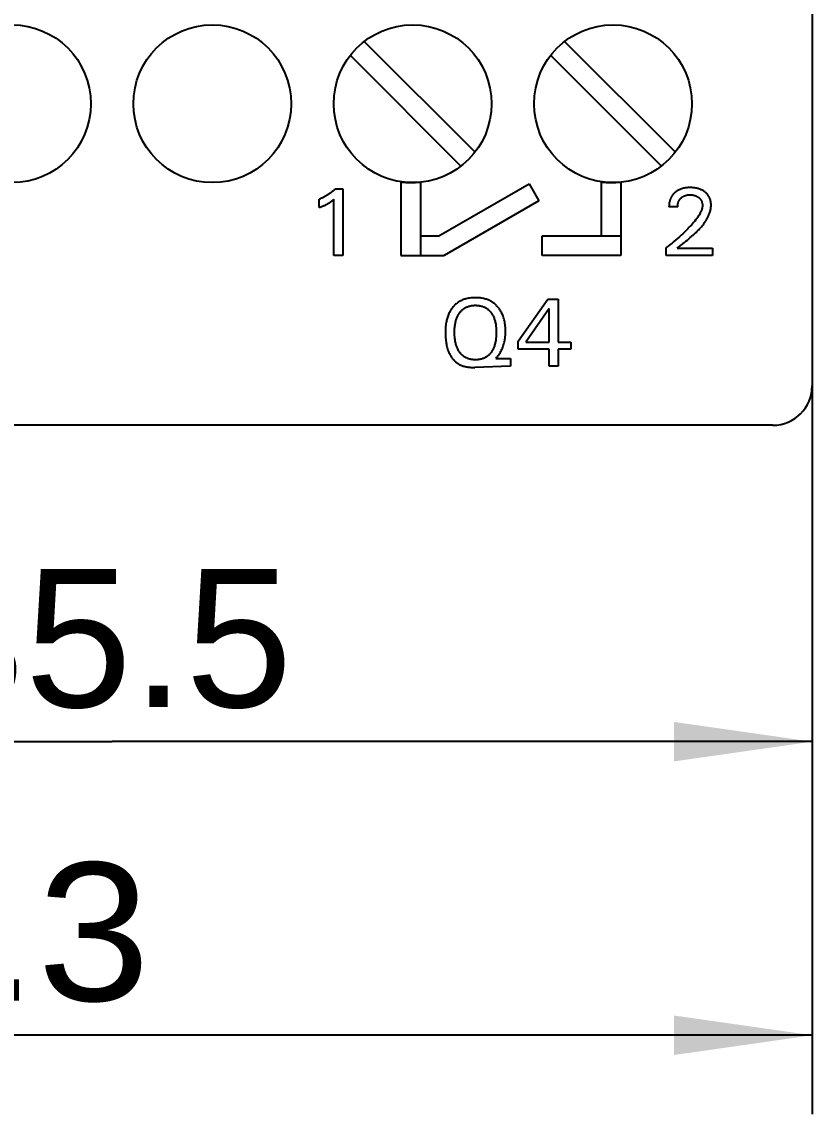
# Model space of a CAD drawing. Extents: x 0 to 420, y 0 to 297.
# Drawn here: x 158.85 to 178.89, y 137.15 to 164.83 of the extents above; entities that cross this region are included whole.
import ezdxf
from ezdxf.enums import TextEntityAlignment as Align

# ---------------------------------------------------------------- set-up
doc = ezdxf.new("R2010")
doc.units = 0
doc.header["$LTSCALE"] = 23.1
doc.layers.add('10000_FRONT', color=7, linetype='CONTINUOUS')
doc.layers.add('10100_DIM_FRONT', color=7, linetype='CONTINUOUS')
doc.dimstyles.get("Standard").update_dxf_attribs({"dimtxt": 2.5, "dimasz": 2.5, "dimexe": 1.25, "dimexo": 0.625, "dimtad": 1, "dimcen": 2.5, "dimazin": 3, "dimtfac": 1, "dimtmove": 0, "dimatfit": 3})

# ---------------------------------------------------------------- blocks, each defined once
blk = doc.blocks.new('*D0')
at = {"layer": '10100_DIM_FRONT', "color": 7, "linetype": 'CONTINUOUS'}
for p, q in [((134.592, 159.759), (134.592, 137.145)), ((178.892, 155.609), (178.892, 137.145)), ((134.592, 139.145), (156.742, 139.145)), ((178.892, 139.145), (156.742, 139.145))]:
    blk.add_line(p, q, dxfattribs=at)
for points in [[(138.092, 139.645), (134.592, 139.145), (138.092, 138.645)], [(175.392, 138.645), (178.892, 139.145), (175.392, 139.645)]]:
    blk.add_solid(points, dxfattribs=at)
blk.add_text('44.3', height=3.5, dxfattribs=at).set_placement((152.105, 140.02), (162.105, 140.02), align=Align.FIT)
blk = doc.blocks.new('*D1')
at = {"layer": '10100_DIM_FRONT', "color": 7, "linetype": 'CONTINUOUS'}
for p, q in [((143.392, 155.609), (143.392, 144.588)), ((178.892, 155.609), (178.892, 144.588)), ((143.392, 146.588), (161.142, 146.588)), ((178.892, 146.588), (161.142, 146.588))]:
    blk.add_line(p, q, dxfattribs=at)
for points in [[(146.892, 147.088), (143.392, 146.588), (146.892, 146.088)], [(175.392, 146.088), (178.892, 146.588), (175.392, 147.088)]]:
    blk.add_solid(points, dxfattribs=at)
blk.add_text('35.5', height=3.5, dxfattribs=at).set_placement((156.214, 147.463), (165.714, 147.463), align=Align.FIT)

msp = doc.modelspace()

# ---------------------------------------------------------------- linework, layer by layer
at = {"layer": '10000_FRONT', "color": 7, "linetype": 'CONTINUOUS'}
for p, q in [((178.892, 243.609), (178.892, 155.609)), ((170.329, 161.545), (167.544, 164.329)), ((175.409, 161.545), (172.624, 164.329)), ((167.194, 163.972), (169.979, 161.188)), ((172.274, 163.972), (175.059, 161.188)), ((168.462, 160.774), (168.462, 158.909)), ((168.962, 160.774), (168.962, 158.909)), ((169.428, 159.409), (171.712, 160.727)), ((171.712, 160.727), (171.962, 160.294)), ((173.542, 160.774), (173.542, 159.409)), ((174.042, 160.774), (174.042, 158.909)), ((175.584, 160.603), (175.563, 160.596)), ((175.605, 160.61), (175.584, 160.603)), ((175.627, 160.615), (175.605, 160.61)), ((175.649, 160.62), (175.627, 160.615)), ((175.673, 160.625), (175.649, 160.62)), ((175.697, 160.628), (175.673, 160.625)), ((175.722, 160.631), (175.697, 160.628)), ((175.746, 160.632), (175.722, 160.631)), ((175.771, 160.633), (175.746, 160.632)), ((175.795, 160.634), (175.771, 160.633)), ((175.819, 160.634), (175.795, 160.634)), ((175.843, 160.633), (175.819, 160.634)), ((175.867, 160.631), (175.843, 160.633)), ((175.891, 160.629), (175.867, 160.631)), ((175.915, 160.626), (175.891, 160.629)), ((175.938, 160.622), (175.915, 160.626)), ((175.959, 160.618), (175.938, 160.622)), ((175.981, 160.613), (175.959, 160.618)), ((176.001, 160.607), (175.981, 160.613)), ((176.022, 160.601), (176.001, 160.607)), ((166.407, 160.343), (166.392, 160.337)), ((166.392, 160.125), (166.392, 160.337)), ((166.422, 160.35), (166.407, 160.343)), ((166.437, 160.356), (166.422, 160.35)), ((166.451, 160.363), (166.437, 160.356)), ((166.466, 160.369), (166.451, 160.363)), ((166.481, 160.376), (166.466, 160.369)), ((166.495, 160.383), (166.481, 160.376)), ((166.51, 160.391), (166.495, 160.383)), ((166.524, 160.398), (166.51, 160.391)), ((166.539, 160.406), (166.524, 160.398)), ((166.553, 160.414), (166.539, 160.406)), ((166.567, 160.422), (166.553, 160.414)), ((166.58, 160.43), (166.567, 160.422)), ((166.594, 160.439), (166.58, 160.43)), ((166.608, 160.447), (166.594, 160.439)), ((166.621, 160.456), (166.608, 160.447)), ((166.635, 160.465), (166.621, 160.456)), ((166.648, 160.474), (166.635, 160.465)), ((166.661, 160.484), (166.648, 160.474)), ((166.674, 160.493), (166.661, 160.484)), ((166.687, 160.503), (166.674, 160.493)), ((166.7, 160.513), (166.687, 160.503)), ((166.713, 160.523), (166.7, 160.513)), ((166.726, 160.534), (166.713, 160.523)), ((166.738, 160.544), (166.726, 160.534)), ((166.751, 160.555), (166.738, 160.544)), ((166.746, 160.321), (166.764, 160.336)), ((166.763, 160.565), (166.751, 160.555)), ((166.775, 160.576), (166.763, 160.565)), ((166.764, 158.909), (166.764, 160.336)), ((166.787, 160.588), (166.775, 160.576)), ((166.799, 160.599), (166.787, 160.588)), ((166.799, 160.599), (166.992, 160.599)), ((166.992, 160.599), (166.992, 158.909)), ((175.289, 160.326), (175.286, 160.318)), ((175.292, 160.334), (175.289, 160.326)), ((175.295, 160.343), (175.292, 160.334)), ((175.298, 160.351), (175.295, 160.343)), ((175.302, 160.359), (175.298, 160.351)), ((175.305, 160.367), (175.302, 160.359)), ((175.309, 160.375), (175.305, 160.367)), ((175.313, 160.383), (175.309, 160.375)), ((175.317, 160.39), (175.313, 160.383)), ((175.321, 160.398), (175.317, 160.39)), ((175.325, 160.405), (175.321, 160.398)), ((175.33, 160.413), (175.325, 160.405)), ((175.334, 160.42), (175.33, 160.413)), ((175.339, 160.427), (175.334, 160.42)), ((175.344, 160.433), (175.339, 160.427)), ((175.348, 160.44), (175.344, 160.433)), ((175.353, 160.446), (175.348, 160.44)), ((175.358, 160.453), (175.353, 160.446)), ((175.364, 160.459), (175.358, 160.453)), ((175.369, 160.465), (175.364, 160.459)), ((175.374, 160.471), (175.369, 160.465)), ((175.38, 160.477), (175.374, 160.471)), ((175.386, 160.483), (175.38, 160.477)), ((175.392, 160.489), (175.386, 160.483)), ((175.397, 160.495), (175.392, 160.489)), ((175.403, 160.5), (175.397, 160.495)), ((175.409, 160.506), (175.403, 160.5)), ((175.416, 160.511), (175.409, 160.506)), ((175.432, 160.524), (175.416, 160.511)), ((175.449, 160.537), (175.432, 160.524)), ((175.467, 160.549), (175.449, 160.537)), ((175.485, 160.56), (175.467, 160.549)), ((175.503, 160.57), (175.485, 160.56)), ((175.522, 160.579), (175.503, 160.57)), ((175.542, 160.588), (175.522, 160.579)), ((175.529, 160.324), (175.534, 160.331)), ((175.534, 160.331), (175.539, 160.338)), ((175.539, 160.338), (175.545, 160.345)), ((175.563, 160.596), (175.542, 160.588)), ((175.545, 160.345), (175.55, 160.351)), ((175.55, 160.351), (175.556, 160.358)), ((175.556, 160.358), (175.562, 160.364)), ((175.562, 160.364), (175.568, 160.37)), ((175.568, 160.37), (175.575, 160.377)), ((175.575, 160.377), (175.583, 160.383)), ((175.583, 160.383), (175.59, 160.389)), ((175.59, 160.389), (175.598, 160.395)), ((175.598, 160.395), (175.606, 160.4)), ((175.606, 160.4), (175.615, 160.405)), ((175.615, 160.405), (175.623, 160.41)), ((175.623, 160.41), (175.632, 160.415)), ((175.632, 160.415), (175.641, 160.419)), ((175.641, 160.419), (175.65, 160.423)), ((175.65, 160.423), (175.659, 160.427)), ((175.659, 160.427), (175.669, 160.431)), ((175.669, 160.431), (175.678, 160.434)), ((175.678, 160.434), (175.688, 160.437)), ((175.688, 160.437), (175.698, 160.439)), ((175.698, 160.439), (175.707, 160.442)), ((175.707, 160.442), (175.718, 160.444)), ((175.718, 160.444), (175.729, 160.446)), ((175.729, 160.446), (175.74, 160.447)), ((175.74, 160.447), (175.751, 160.449)), ((175.751, 160.449), (175.762, 160.449)), ((175.762, 160.449), (175.773, 160.45)), ((175.773, 160.45), (175.784, 160.451)), ((175.784, 160.451), (175.795, 160.451)), ((175.795, 160.451), (175.808, 160.451)), ((175.808, 160.451), (175.82, 160.45)), ((175.82, 160.45), (175.832, 160.449)), ((175.832, 160.449), (175.844, 160.448)), ((175.844, 160.448), (175.857, 160.447)), ((175.857, 160.447), (175.869, 160.445)), ((175.869, 160.445), (175.881, 160.443)), ((175.881, 160.443), (175.89, 160.441)), ((175.89, 160.441), (175.9, 160.439)), ((175.9, 160.439), (175.909, 160.436)), ((175.909, 160.436), (175.918, 160.434)), ((175.918, 160.434), (175.928, 160.431)), ((175.928, 160.431), (175.937, 160.428)), ((175.937, 160.428), (175.946, 160.424)), ((175.946, 160.424), (175.955, 160.42)), ((175.955, 160.42), (175.963, 160.416)), ((175.963, 160.416), (175.971, 160.412)), ((175.971, 160.412), (175.979, 160.408)), ((175.979, 160.408), (175.987, 160.403)), ((175.987, 160.403), (175.995, 160.398)), ((175.995, 160.398), (176.002, 160.393)), ((176.002, 160.393), (176.01, 160.388)), ((176.01, 160.388), (176.017, 160.382)), ((176.017, 160.382), (176.023, 160.377)), ((176.042, 160.594), (176.022, 160.601)), ((176.023, 160.377), (176.03, 160.371)), ((176.03, 160.371), (176.036, 160.365)), ((176.036, 160.365), (176.042, 160.359)), ((176.062, 160.586), (176.042, 160.594)), ((176.042, 160.359), (176.047, 160.353)), ((176.047, 160.353), (176.053, 160.347)), ((176.053, 160.347), (176.058, 160.34)), ((176.058, 160.34), (176.063, 160.333)), ((176.081, 160.577), (176.062, 160.586)), ((176.063, 160.333), (176.068, 160.326)), ((176.068, 160.326), (176.072, 160.319)), ((176.099, 160.568), (176.081, 160.577)), ((176.117, 160.559), (176.099, 160.568)), ((176.134, 160.548), (176.117, 160.559)), ((176.151, 160.537), (176.134, 160.548)), ((176.167, 160.525), (176.151, 160.537)), ((176.182, 160.514), (176.167, 160.525)), ((176.196, 160.502), (176.182, 160.514)), ((176.209, 160.49), (176.196, 160.502)), ((176.222, 160.476), (176.209, 160.49)), ((176.235, 160.463), (176.222, 160.476)), ((176.246, 160.449), (176.235, 160.463)), ((176.257, 160.434), (176.246, 160.449)), ((176.267, 160.419), (176.257, 160.434)), ((176.276, 160.403), (176.267, 160.419)), ((176.285, 160.387), (176.276, 160.403)), ((176.292, 160.371), (176.285, 160.387)), ((176.299, 160.354), (176.292, 160.371)), ((176.306, 160.337), (176.299, 160.354)), ((176.311, 160.32), (176.306, 160.337)), ((166.392, 160.125), (166.413, 160.134)), ((166.413, 160.134), (166.434, 160.142)), ((166.434, 160.142), (166.454, 160.151)), ((166.454, 160.151), (166.475, 160.16)), ((166.475, 160.16), (166.496, 160.169)), ((166.496, 160.169), (166.511, 160.176)), ((166.511, 160.176), (166.526, 160.183)), ((166.526, 160.183), (166.541, 160.191)), ((166.541, 160.191), (166.556, 160.198)), ((166.556, 160.198), (166.571, 160.206)), ((166.571, 160.206), (166.586, 160.214)), ((166.586, 160.214), (166.599, 160.221)), ((166.599, 160.221), (166.612, 160.228)), ((166.612, 160.228), (166.624, 160.236)), ((166.624, 160.236), (166.637, 160.243)), ((166.637, 160.243), (166.649, 160.251)), ((166.649, 160.251), (166.661, 160.259)), ((166.661, 160.259), (166.672, 160.266)), ((166.672, 160.266), (166.683, 160.274)), ((166.683, 160.274), (166.693, 160.281)), ((166.693, 160.281), (166.705, 160.29)), ((166.705, 160.29), (166.716, 160.298)), ((166.716, 160.298), (166.727, 160.307)), ((166.727, 160.307), (166.746, 160.321)), ((171.962, 160.294), (169.562, 158.909)), ((175.262, 160.169), (175.261, 160.159)), ((175.261, 160.159), (175.261, 160.149)), ((175.482, 160.149), (175.261, 160.149)), ((175.263, 160.197), (175.262, 160.188)), ((175.262, 160.188), (175.262, 160.178)), ((175.262, 160.178), (175.262, 160.169)), ((175.264, 160.207), (175.263, 160.197)), ((175.265, 160.216), (175.264, 160.207)), ((175.266, 160.226), (175.265, 160.216)), ((175.267, 160.236), (175.266, 160.226)), ((175.269, 160.245), (175.267, 160.236)), ((175.27, 160.255), (175.269, 160.245)), ((175.272, 160.264), (175.27, 160.255)), ((175.274, 160.274), (175.272, 160.264)), ((175.276, 160.283), (175.274, 160.274)), ((175.279, 160.292), (175.276, 160.283)), ((175.281, 160.301), (175.279, 160.292)), ((175.283, 160.309), (175.281, 160.301)), ((175.286, 160.318), (175.283, 160.309)), ((175.482, 160.171), (175.483, 160.182)), ((175.482, 160.16), (175.482, 160.171)), ((175.482, 160.149), (175.482, 160.16)), ((175.483, 160.182), (175.484, 160.193)), ((175.484, 160.193), (175.485, 160.204)), ((175.485, 160.204), (175.487, 160.215)), ((175.487, 160.215), (175.489, 160.225)), ((175.489, 160.225), (175.492, 160.236)), ((175.492, 160.236), (175.494, 160.245)), ((175.494, 160.245), (175.496, 160.253)), ((175.496, 160.253), (175.499, 160.262)), ((175.499, 160.262), (175.502, 160.27)), ((175.502, 160.27), (175.505, 160.278)), ((175.505, 160.278), (175.508, 160.286)), ((175.508, 160.286), (175.512, 160.294)), ((175.512, 160.294), (175.516, 160.302)), ((175.516, 160.302), (175.52, 160.31)), ((175.52, 160.31), (175.525, 160.317)), ((175.525, 160.317), (175.529, 160.324)), ((176.072, 160.319), (176.076, 160.312)), ((176.076, 160.312), (176.08, 160.304)), ((176.08, 160.304), (176.084, 160.297)), ((176.086, 160.062), (176.08, 160.046)), ((176.084, 160.297), (176.087, 160.289)), ((176.091, 160.077), (176.086, 160.062)), ((176.087, 160.289), (176.09, 160.281)), ((176.09, 160.281), (176.093, 160.273)), ((176.096, 160.093), (176.091, 160.077)), ((176.093, 160.273), (176.096, 160.265)), ((176.096, 160.265), (176.098, 160.257)), ((176.1, 160.109), (176.096, 160.093)), ((176.098, 160.257), (176.101, 160.248)), ((176.103, 160.125), (176.1, 160.109)), ((176.101, 160.248), (176.103, 160.239)), ((176.103, 160.239), (176.104, 160.229)), ((176.106, 160.141), (176.103, 160.125)), ((176.104, 160.229), (176.106, 160.22)), ((176.106, 160.22), (176.107, 160.211)), ((176.108, 160.157), (176.106, 160.141)), ((176.107, 160.211), (176.108, 160.202)), ((176.108, 160.202), (176.108, 160.192)), ((176.108, 160.192), (176.109, 160.183)), ((176.109, 160.183), (176.108, 160.174)), ((176.108, 160.174), (176.108, 160.157)), ((176.304, 160.027), (176.31, 160.049)), ((176.31, 160.049), (176.315, 160.071)), ((176.316, 160.301), (176.311, 160.32)), ((176.315, 160.071), (176.32, 160.093)), ((176.32, 160.281), (176.316, 160.301)), ((176.324, 160.262), (176.32, 160.281)), ((176.32, 160.093), (176.324, 160.116)), ((176.326, 160.242), (176.324, 160.262)), ((176.324, 160.116), (176.326, 160.138)), ((176.328, 160.223), (176.326, 160.242)), ((176.326, 160.138), (176.328, 160.161)), ((176.329, 160.203), (176.328, 160.223)), ((176.328, 160.161), (176.329, 160.183)), ((176.329, 160.183), (176.329, 160.203)), ((175.916, 159.786), (175.887, 159.752)), ((175.944, 159.821), (175.916, 159.786)), ((175.959, 159.841), (175.944, 159.821)), ((175.974, 159.862), (175.959, 159.841)), ((175.989, 159.883), (175.974, 159.862)), ((176.004, 159.904), (175.989, 159.883)), ((176.018, 159.925), (176.004, 159.904)), ((176.031, 159.947), (176.018, 159.925)), ((176.044, 159.97), (176.031, 159.947)), ((176.056, 159.993), (176.044, 159.97)), ((176.067, 160.016), (176.056, 159.993)), ((176.074, 160.031), (176.067, 160.016)), ((176.08, 160.046), (176.074, 160.031)), ((176.164, 159.745), (176.182, 159.773)), ((176.182, 159.773), (176.2, 159.801)), ((176.2, 159.801), (176.217, 159.83)), ((176.217, 159.83), (176.233, 159.859)), ((176.233, 159.859), (176.244, 159.879)), ((176.244, 159.879), (176.254, 159.899)), ((176.254, 159.899), (176.264, 159.92)), ((176.264, 159.92), (176.273, 159.941)), ((176.273, 159.941), (176.282, 159.962)), ((176.282, 159.962), (176.29, 159.984)), ((176.29, 159.984), (176.297, 160.005)), ((176.297, 160.005), (176.304, 160.027)), ((175.654, 159.506), (175.612, 159.465)), ((175.696, 159.547), (175.654, 159.506)), ((175.737, 159.588), (175.696, 159.547)), ((175.768, 159.62), (175.737, 159.588)), ((175.799, 159.652), (175.768, 159.62)), ((175.829, 159.685), (175.799, 159.652)), ((175.858, 159.718), (175.829, 159.685)), ((175.887, 159.752), (175.858, 159.718)), ((175.911, 159.462), (175.947, 159.496)), ((175.947, 159.496), (175.97, 159.519)), ((175.97, 159.519), (175.994, 159.542)), ((175.994, 159.542), (176.017, 159.566)), ((176.017, 159.566), (176.039, 159.591)), ((176.039, 159.591), (176.062, 159.615)), ((176.062, 159.615), (176.083, 159.64)), ((176.083, 159.64), (176.104, 159.666)), ((176.104, 159.666), (176.125, 159.692)), ((176.125, 159.692), (176.145, 159.718)), ((176.145, 159.718), (176.164, 159.745)), ((168.962, 159.409), (169.428, 159.409)), ((172.042, 158.909), (172.042, 159.409)), ((172.042, 159.409), (174.042, 159.409)), ((175.339, 159.227), (175.29, 159.188)), ((175.387, 159.267), (175.339, 159.227)), ((175.433, 159.306), (175.387, 159.267)), ((175.479, 159.345), (175.433, 159.306)), ((175.524, 159.385), (175.479, 159.345)), ((175.569, 159.425), (175.524, 159.385)), ((175.612, 159.465), (175.569, 159.425)), ((175.578, 159.184), (175.653, 159.244)), ((175.653, 159.244), (175.69, 159.274)), ((175.69, 159.274), (175.728, 159.304)), ((175.728, 159.304), (175.765, 159.335)), ((175.765, 159.335), (175.802, 159.366)), ((175.802, 159.366), (175.839, 159.398)), ((175.839, 159.398), (175.875, 159.43)), ((175.875, 159.43), (175.911, 159.462)), ((175.241, 159.15), (175.192, 159.112)), ((175.192, 158.909), (175.192, 159.112)), ((175.29, 159.188), (175.241, 159.15)), ((175.469, 159.094), (175.505, 159.124)), ((175.469, 159.094), (176.364, 159.094)), ((175.505, 159.124), (175.541, 159.154)), ((175.541, 159.154), (175.578, 159.184)), ((176.364, 159.094), (176.364, 158.909)), ((166.992, 158.909), (166.764, 158.909)), ((168.462, 158.909), (169.562, 158.909)), ((174.042, 158.909), (172.042, 158.909)), ((176.364, 158.909), (175.192, 158.909)), ((170.235, 157.836), (170.206, 157.832)), ((170.264, 157.839), (170.235, 157.836)), ((170.294, 157.841), (170.264, 157.839)), ((170.323, 157.842), (170.294, 157.841)), ((170.353, 157.842), (170.323, 157.842)), ((170.382, 157.842), (170.353, 157.842)), ((170.412, 157.841), (170.382, 157.842)), ((170.441, 157.839), (170.412, 157.841)), ((170.47, 157.836), (170.441, 157.839)), ((170.499, 157.832), (170.47, 157.836)), ((169.757, 157.569), (169.743, 157.549)), ((169.772, 157.589), (169.757, 157.569)), ((169.787, 157.607), (169.772, 157.589)), ((169.802, 157.625), (169.787, 157.607)), ((169.818, 157.642), (169.802, 157.625)), ((169.835, 157.658), (169.818, 157.642)), ((169.852, 157.674), (169.835, 157.658)), ((169.869, 157.689), (169.852, 157.674)), ((169.887, 157.703), (169.869, 157.689)), ((169.906, 157.717), (169.887, 157.703)), ((169.925, 157.73), (169.906, 157.717)), ((169.945, 157.742), (169.925, 157.73)), ((169.966, 157.754), (169.945, 157.742)), ((169.987, 157.765), (169.966, 157.754)), ((170.008, 157.775), (169.987, 157.765)), ((170.029, 157.784), (170.008, 157.775)), ((170.051, 157.793), (170.029, 157.784)), ((170.045, 157.555), (170.059, 157.566)), ((170.074, 157.801), (170.051, 157.793)), ((170.059, 157.566), (170.073, 157.575)), ((170.073, 157.575), (170.088, 157.584)), ((170.096, 157.808), (170.074, 157.801)), ((170.088, 157.584), (170.103, 157.593)), ((170.119, 157.814), (170.096, 157.808)), ((170.103, 157.593), (170.119, 157.601)), ((170.147, 157.821), (170.119, 157.814)), ((170.119, 157.601), (170.135, 157.608)), ((170.135, 157.608), (170.151, 157.614)), ((170.176, 157.827), (170.147, 157.821)), ((170.151, 157.614), (170.167, 157.621)), ((170.167, 157.621), (170.183, 157.626)), ((170.206, 157.832), (170.176, 157.827)), ((170.183, 157.626), (170.202, 157.631)), ((170.202, 157.631), (170.22, 157.636)), ((170.22, 157.636), (170.239, 157.64)), ((170.239, 157.64), (170.258, 157.643)), ((170.258, 157.643), (170.277, 157.645)), ((170.277, 157.645), (170.296, 157.647)), ((170.296, 157.647), (170.315, 157.648)), ((170.315, 157.648), (170.334, 157.649)), ((170.334, 157.649), (170.353, 157.649)), ((170.353, 157.649), (170.372, 157.649)), ((170.372, 157.649), (170.391, 157.648)), ((170.391, 157.648), (170.411, 157.647)), ((170.411, 157.647), (170.43, 157.645)), ((170.43, 157.645), (170.449, 157.643)), ((170.449, 157.643), (170.468, 157.64)), ((170.468, 157.64), (170.486, 157.636)), ((170.486, 157.636), (170.505, 157.631)), ((170.528, 157.827), (170.499, 157.832)), ((170.505, 157.631), (170.523, 157.626)), ((170.523, 157.626), (170.54, 157.621)), ((170.556, 157.822), (170.528, 157.827)), ((170.54, 157.621), (170.556, 157.614)), ((170.585, 157.815), (170.556, 157.822)), ((170.556, 157.614), (170.572, 157.608)), ((170.572, 157.608), (170.588, 157.601)), ((170.607, 157.809), (170.585, 157.815)), ((170.588, 157.601), (170.604, 157.593)), ((170.604, 157.593), (170.619, 157.584)), ((170.63, 157.802), (170.607, 157.809)), ((170.619, 157.584), (170.634, 157.575)), ((170.652, 157.794), (170.63, 157.802)), ((170.634, 157.575), (170.648, 157.566)), ((170.648, 157.566), (170.662, 157.555)), ((170.673, 157.786), (170.652, 157.794)), ((170.695, 157.777), (170.673, 157.786)), ((170.716, 157.767), (170.695, 157.777)), ((170.737, 157.756), (170.716, 157.767)), ((170.757, 157.745), (170.737, 157.756)), ((170.777, 157.733), (170.757, 157.745)), ((170.796, 157.72), (170.777, 157.733)), ((170.815, 157.707), (170.796, 157.72)), ((170.833, 157.693), (170.815, 157.707)), ((170.85, 157.678), (170.833, 157.693)), ((170.867, 157.663), (170.85, 157.678)), ((170.884, 157.647), (170.867, 157.663)), ((170.9, 157.631), (170.884, 157.647)), ((170.915, 157.614), (170.9, 157.631)), ((170.93, 157.596), (170.915, 157.614)), ((170.945, 157.577), (170.93, 157.596)), ((170.96, 157.557), (170.945, 157.577)), ((170.974, 157.537), (170.96, 157.557)), ((171.436, 156.739), (172.186, 157.809)), ((172.227, 157.566), (171.635, 156.719)), ((172.186, 157.809), (172.454, 157.809)), ((172.227, 156.719), (172.227, 157.566)), ((172.454, 157.809), (172.454, 156.719)), ((169.629, 157.291), (169.622, 157.265)), ((169.636, 157.317), (169.629, 157.291)), ((169.644, 157.343), (169.636, 157.317)), ((169.652, 157.368), (169.644, 157.343)), ((169.662, 157.394), (169.652, 157.368)), ((169.672, 157.419), (169.662, 157.394)), ((169.682, 157.441), (169.672, 157.419)), ((169.693, 157.464), (169.682, 157.441)), ((169.704, 157.486), (169.693, 157.464)), ((169.716, 157.507), (169.704, 157.486)), ((169.729, 157.528), (169.716, 157.507)), ((169.743, 157.549), (169.729, 157.528)), ((169.861, 157.262), (169.868, 157.284)), ((169.868, 157.284), (169.875, 157.306)), ((169.875, 157.306), (169.882, 157.326)), ((169.882, 157.326), (169.89, 157.345)), ((169.89, 157.345), (169.898, 157.364)), ((169.898, 157.364), (169.908, 157.383)), ((169.908, 157.383), (169.917, 157.402)), ((169.917, 157.402), (169.928, 157.42)), ((169.928, 157.42), (169.939, 157.437)), ((169.939, 157.437), (169.948, 157.452)), ((169.948, 157.452), (169.959, 157.467)), ((169.959, 157.467), (169.97, 157.481)), ((169.97, 157.481), (169.981, 157.494)), ((169.981, 157.494), (169.993, 157.507)), ((169.993, 157.507), (170.005, 157.52)), ((170.005, 157.52), (170.018, 157.532)), ((170.018, 157.532), (170.031, 157.544)), ((170.031, 157.544), (170.045, 157.555)), ((170.662, 157.555), (170.676, 157.544)), ((170.676, 157.544), (170.689, 157.532)), ((170.689, 157.532), (170.702, 157.52)), ((170.702, 157.52), (170.714, 157.508)), ((170.714, 157.508), (170.726, 157.494)), ((170.726, 157.494), (170.738, 157.481)), ((170.738, 157.481), (170.748, 157.467)), ((170.748, 157.467), (170.759, 157.452)), ((170.759, 157.452), (170.769, 157.437)), ((170.769, 157.437), (170.78, 157.42)), ((170.78, 157.42), (170.79, 157.402)), ((170.79, 157.402), (170.8, 157.383)), ((170.8, 157.383), (170.809, 157.364)), ((170.809, 157.364), (170.817, 157.345)), ((170.817, 157.345), (170.825, 157.326)), ((170.825, 157.326), (170.832, 157.306)), ((170.832, 157.306), (170.84, 157.284)), ((170.84, 157.284), (170.846, 157.262)), ((170.987, 157.516), (170.974, 157.537)), ((171, 157.494), (170.987, 157.516)), ((171.012, 157.473), (171, 157.494)), ((171.023, 157.45), (171.012, 157.473)), ((171.033, 157.428), (171.023, 157.45)), ((171.045, 157.4), (171.033, 157.428)), ((171.056, 157.371), (171.045, 157.4)), ((171.066, 157.343), (171.056, 157.371)), ((171.074, 157.313), (171.066, 157.343)), ((171.082, 157.284), (171.074, 157.313)), ((171.089, 157.254), (171.082, 157.284)), ((169.593, 157.039), (169.592, 157.004)), ((169.592, 157.004), (169.592, 156.969)), ((169.595, 157.073), (169.593, 157.039)), ((169.598, 157.108), (169.595, 157.073)), ((169.602, 157.143), (169.598, 157.108)), ((169.606, 157.177), (169.602, 157.143)), ((169.612, 157.212), (169.606, 157.177)), ((169.617, 157.238), (169.612, 157.212)), ((169.622, 157.265), (169.617, 157.238)), ((169.824, 156.997), (169.825, 157.028)), ((169.825, 157.028), (169.827, 157.058)), ((169.827, 157.058), (169.83, 157.089)), ((169.83, 157.089), (169.833, 157.119)), ((169.833, 157.119), (169.837, 157.149)), ((169.837, 157.149), (169.841, 157.172)), ((169.841, 157.172), (169.845, 157.195)), ((169.845, 157.195), (169.85, 157.218)), ((169.85, 157.218), (169.855, 157.24)), ((169.855, 157.24), (169.861, 157.262)), ((170.846, 157.262), (170.852, 157.24)), ((170.852, 157.24), (170.858, 157.218)), ((170.858, 157.218), (170.863, 157.195)), ((170.863, 157.195), (170.867, 157.172)), ((170.867, 157.172), (170.87, 157.149)), ((170.87, 157.149), (170.875, 157.119)), ((170.875, 157.119), (170.878, 157.089)), ((170.878, 157.089), (170.88, 157.058)), ((170.88, 157.058), (170.882, 157.028)), ((170.882, 157.028), (170.883, 156.997)), ((171.095, 157.224), (171.089, 157.254)), ((171.101, 157.191), (171.095, 157.224)), ((171.106, 157.157), (171.101, 157.191)), ((171.109, 157.123), (171.106, 157.157)), ((171.112, 157.088), (171.109, 157.123)), ((171.114, 157.054), (171.112, 157.088)), ((171.115, 157.02), (171.114, 157.054)), ((171.116, 156.986), (171.115, 157.02)), ((169.592, 156.969), (169.592, 156.933)), ((169.592, 156.933), (169.593, 156.898)), ((169.593, 156.898), (169.594, 156.863)), ((169.594, 156.863), (169.596, 156.828)), ((169.596, 156.828), (169.6, 156.793)), ((169.6, 156.793), (169.603, 156.758)), ((169.603, 156.758), (169.608, 156.723)), ((169.824, 156.966), (169.824, 156.997)), ((169.824, 156.935), (169.824, 156.966)), ((169.825, 156.904), (169.824, 156.935)), ((169.827, 156.873), (169.825, 156.904)), ((169.829, 156.842), (169.827, 156.873)), ((169.833, 156.811), (169.829, 156.842)), ((169.837, 156.78), (169.833, 156.811)), ((169.84, 156.757), (169.837, 156.78)), ((169.844, 156.734), (169.84, 156.757)), ((169.849, 156.711), (169.844, 156.734)), ((170.863, 156.733), (170.858, 156.71)), ((170.867, 156.757), (170.863, 156.733)), ((170.871, 156.78), (170.867, 156.757)), ((170.875, 156.811), (170.871, 156.78)), ((170.878, 156.842), (170.875, 156.811)), ((170.88, 156.873), (170.878, 156.842)), ((170.882, 156.904), (170.88, 156.873)), ((170.883, 156.935), (170.882, 156.904)), ((170.883, 156.997), (170.883, 156.966)), ((170.883, 156.966), (170.883, 156.935)), ((171.084, 156.703), (171.09, 156.731)), ((171.09, 156.731), (171.097, 156.763)), ((171.097, 156.763), (171.102, 156.794)), ((171.102, 156.794), (171.106, 156.826)), ((171.106, 156.826), (171.11, 156.858)), ((171.11, 156.858), (171.112, 156.89)), ((171.112, 156.89), (171.114, 156.922)), ((171.114, 156.922), (171.115, 156.954)), ((171.115, 156.954), (171.116, 156.986)), ((171.436, 156.534), (171.436, 156.739)), ((169.608, 156.723), (169.613, 156.692)), ((169.613, 156.692), (169.618, 156.662)), ((169.618, 156.662), (169.624, 156.632)), ((169.624, 156.632), (169.631, 156.603)), ((169.631, 156.603), (169.639, 156.573)), ((169.639, 156.573), (169.648, 156.544)), ((169.648, 156.544), (169.657, 156.515)), ((169.657, 156.515), (169.665, 156.492)), ((169.665, 156.492), (169.674, 156.47)), ((169.674, 156.47), (169.683, 156.449)), ((169.683, 156.449), (169.693, 156.427)), ((169.854, 156.688), (169.849, 156.711)), ((169.86, 156.665), (169.854, 156.688)), ((169.867, 156.643), (169.86, 156.665)), ((169.874, 156.62), (169.867, 156.643)), ((169.881, 156.601), (169.874, 156.62)), ((169.889, 156.581), (169.881, 156.601)), ((169.897, 156.562), (169.889, 156.581)), ((169.906, 156.542), (169.897, 156.562)), ((169.915, 156.524), (169.906, 156.542)), ((169.925, 156.505), (169.915, 156.524)), ((169.936, 156.487), (169.925, 156.505)), ((169.94, 156.481), (169.936, 156.487)), ((169.949, 156.467), (169.94, 156.481)), ((169.959, 156.453), (169.949, 156.467)), ((169.97, 156.439), (169.959, 156.453)), ((170.751, 156.457), (170.74, 156.442)), ((170.761, 156.472), (170.751, 156.457)), ((170.771, 156.487), (170.761, 156.472)), ((170.782, 156.505), (170.771, 156.487)), ((170.792, 156.523), (170.782, 156.505)), ((170.802, 156.542), (170.792, 156.523)), ((170.81, 156.561), (170.802, 156.542)), ((170.819, 156.581), (170.81, 156.561)), ((170.826, 156.6), (170.819, 156.581)), ((170.833, 156.62), (170.826, 156.6)), ((170.841, 156.642), (170.833, 156.62)), ((170.847, 156.665), (170.841, 156.642)), ((170.853, 156.688), (170.847, 156.665)), ((170.858, 156.71), (170.853, 156.688)), ((170.973, 156.436), (170.988, 156.46)), ((170.988, 156.46), (171.001, 156.485)), ((171.001, 156.485), (171.014, 156.51)), ((171.014, 156.51), (171.027, 156.537)), ((171.027, 156.537), (171.039, 156.564)), ((171.039, 156.564), (171.049, 156.591)), ((171.049, 156.591), (171.059, 156.618)), ((171.059, 156.618), (171.068, 156.646)), ((171.068, 156.646), (171.077, 156.674)), ((171.077, 156.674), (171.084, 156.703)), ((172.227, 156.534), (171.436, 156.534)), ((171.635, 156.719), (172.227, 156.719)), ((172.227, 156.109), (172.227, 156.534)), ((172.454, 156.719), (172.776, 156.719)), ((172.454, 156.534), (172.454, 156.109)), ((172.776, 156.534), (172.454, 156.534)), ((172.776, 156.719), (172.776, 156.534)), ((169.693, 156.427), (169.704, 156.406)), ((169.704, 156.406), (169.715, 156.385)), ((169.715, 156.385), (169.727, 156.365)), ((169.727, 156.365), (169.74, 156.345)), ((169.74, 156.345), (169.751, 156.328)), ((169.751, 156.328), (169.764, 156.311)), ((169.764, 156.311), (169.776, 156.294)), ((169.776, 156.294), (169.79, 156.279)), ((169.79, 156.279), (169.803, 156.263)), ((169.803, 156.263), (169.818, 156.248)), ((169.818, 156.248), (169.833, 156.234)), ((169.833, 156.234), (169.848, 156.22)), ((169.848, 156.22), (169.864, 156.207)), ((169.864, 156.207), (169.88, 156.194)), ((169.88, 156.194), (169.897, 156.182)), ((169.897, 156.182), (169.914, 156.171)), ((169.981, 156.425), (169.97, 156.439)), ((169.992, 156.412), (169.981, 156.425)), ((170.004, 156.4), (169.992, 156.412)), ((170.016, 156.388), (170.004, 156.4)), ((170.029, 156.376), (170.016, 156.388)), ((170.042, 156.365), (170.029, 156.376)), ((170.056, 156.354), (170.042, 156.365)), ((170.071, 156.344), (170.056, 156.354)), ((170.086, 156.335), (170.071, 156.344)), ((170.101, 156.326), (170.086, 156.335)), ((170.116, 156.318), (170.101, 156.326)), ((170.132, 156.311), (170.116, 156.318)), ((170.148, 156.304), (170.132, 156.311)), ((170.165, 156.298), (170.148, 156.304)), ((170.181, 156.292), (170.165, 156.298)), ((170.2, 156.286), (170.181, 156.292)), ((170.219, 156.282), (170.2, 156.286)), ((170.238, 156.278), (170.219, 156.282)), ((170.257, 156.275), (170.238, 156.278)), ((170.276, 156.272), (170.257, 156.275)), ((170.295, 156.27), (170.276, 156.272)), ((170.314, 156.269), (170.295, 156.27)), ((170.334, 156.268), (170.314, 156.269)), ((170.353, 156.268), (170.334, 156.268)), ((170.372, 156.268), (170.353, 156.268)), ((170.392, 156.269), (170.372, 156.268)), ((170.411, 156.27), (170.392, 156.269)), ((170.43, 156.272), (170.411, 156.27)), ((170.45, 156.275), (170.43, 156.272)), ((170.469, 156.278), (170.45, 156.275)), ((170.487, 156.282), (170.469, 156.278)), ((170.506, 156.286), (170.487, 156.282)), ((170.525, 156.292), (170.506, 156.286)), ((170.541, 156.298), (170.525, 156.292)), ((170.558, 156.304), (170.541, 156.298)), ((170.574, 156.311), (170.558, 156.304)), ((170.59, 156.318), (170.574, 156.311)), ((170.606, 156.326), (170.59, 156.318)), ((170.621, 156.335), (170.606, 156.326)), ((170.636, 156.344), (170.621, 156.335)), ((170.65, 156.354), (170.636, 156.344)), ((170.664, 156.365), (170.65, 156.354)), ((170.678, 156.377), (170.664, 156.365)), ((170.691, 156.389), (170.678, 156.377)), ((170.704, 156.401), (170.691, 156.389)), ((170.717, 156.414), (170.704, 156.401)), ((170.729, 156.428), (170.717, 156.414)), ((170.74, 156.442), (170.729, 156.428)), ((170.888, 156.322), (170.87, 156.301)), ((170.87, 156.301), (171.246, 156.301)), ((170.888, 156.322), (170.906, 156.343)), ((170.906, 156.343), (170.924, 156.366)), ((170.924, 156.366), (170.941, 156.388)), ((170.941, 156.388), (170.957, 156.412)), ((170.957, 156.412), (170.973, 156.436)), ((171.246, 156.301), (171.246, 156.109)), ((169.914, 156.171), (169.932, 156.16)), ((169.932, 156.16), (169.95, 156.15)), ((169.95, 156.15), (169.969, 156.141)), ((169.969, 156.141), (169.987, 156.132)), ((169.987, 156.132), (170.007, 156.124)), ((170.007, 156.124), (170.026, 156.117)), ((170.026, 156.117), (170.046, 156.11)), ((170.046, 156.11), (170.065, 156.104)), ((170.065, 156.104), (170.09, 156.097)), ((170.09, 156.097), (170.115, 156.091)), ((170.115, 156.091), (170.141, 156.086)), ((170.141, 156.086), (170.166, 156.082)), ((170.166, 156.082), (170.192, 156.079)), ((170.192, 156.079), (170.218, 156.077)), ((170.218, 156.077), (170.244, 156.075)), ((170.244, 156.075), (170.269, 156.074)), ((170.269, 156.074), (170.295, 156.074)), ((170.295, 156.074), (170.317, 156.074)), ((170.317, 156.074), (170.336, 156.074)), ((171.246, 156.109), (170.336, 156.074)), ((172.454, 156.109), (172.227, 156.109)), ((177.892, 154.609), (144.392, 154.609))]:
    msp.add_line(p, q, dxfattribs=at)
for centre in [(158.602, 162.759), (163.682, 162.759), (168.762, 162.759), (173.842, 162.759)]:
    msp.add_circle(centre, 2, dxfattribs=at)
for centre, radius, start, end in [((168.712, 162.759), 2, 262.8192, 277.1808), ((173.792, 162.759), 2, 262.8192, 277.1808), ((177.892, 155.609), 1, 270, 360)]:
    msp.add_arc(centre, radius, start, end, dxfattribs=at)

# ---------------------------------------------------------------- dimensions: what is measured, and where the dimension line sits
at = {"layer": '10100_DIM_FRONT', "color": 7, "linetype": 'CONTINUOUS'}
dim = msp.add_linear_dim(base=(134.592, 139.145), p1=(178.892, 155.609), p2=(134.592, 159.759), angle=180, dimstyle='Standard', dxfattribs=at)
dim.commit()
dim.dimension.update_dxf_attribs({"geometry": '*D0', "text_midpoint": (157.105, 141.77), "dimtype": 128})
dim = msp.add_linear_dim(base=(178.892, 146.588), p1=(143.392, 155.609), p2=(178.892, 155.609), dimstyle='Standard', dxfattribs=at)
dim.commit()
dim.dimension.update_dxf_attribs({"geometry": '*D1', "text_midpoint": (160.964, 149.213), "dimtype": 128})

doc.saveas('drawing.dxf')
